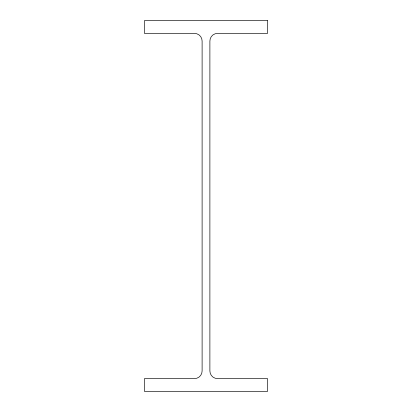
<?xml version="1.0" encoding="UTF-8"?>
<svg xmlns="http://www.w3.org/2000/svg" width="412" height="412" viewBox="0 0 412 412"><rect width="100%" height="100%" fill="white"/><g stroke="black" fill="none" stroke-linecap="round" stroke-linejoin="round"><path stroke-width="0.62" d="M267.553 20.6L144.447 20.6L144.447 33.403L194.49 33.403A7.622 7.622 0 0 1 202.112 41.025L202.112 370.975A7.622 7.622 0 0 1 194.49 378.597L144.447 378.597L144.447 391.4L267.553 391.4L267.553 378.597L217.51 378.597A7.622 7.622 0 0 1 209.888 370.975L209.888 41.025A7.622 7.622 0 0 1 217.51 33.403L267.553 33.403L267.553 20.6"/></g></svg>
